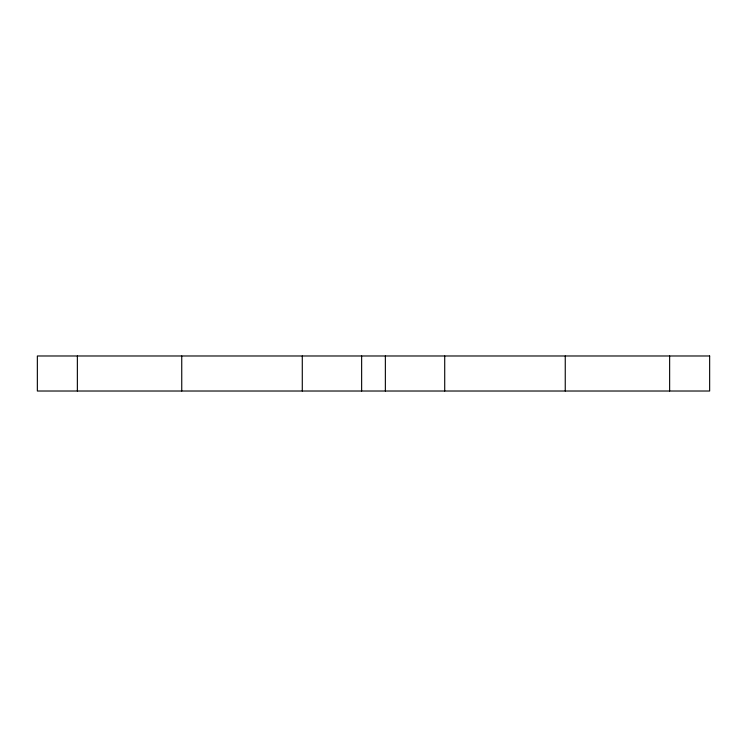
<?xml version="1.0" encoding="UTF-8"?>
<svg xmlns="http://www.w3.org/2000/svg" width="747" height="747" viewBox="0 0 747 747"><rect width="100%" height="100%" fill="white"/><g stroke="black" fill="none" stroke-linecap="round" stroke-linejoin="round"><path stroke-width="1.12" d="M669.639 355.983L669.639 391.017M565.255 355.983L565.246 391.017M444.717 355.983L444.717 391.017M385.359 355.983L385.359 391.017M361.641 355.983L361.641 391.017M302.283 355.983L302.283 391.017M181.745 355.983L181.754 391.017M77.361 355.983L77.361 391.017M709.65 355.983L37.35 355.983L37.35 391.017L709.65 391.017L709.65 355.983"/></g></svg>
